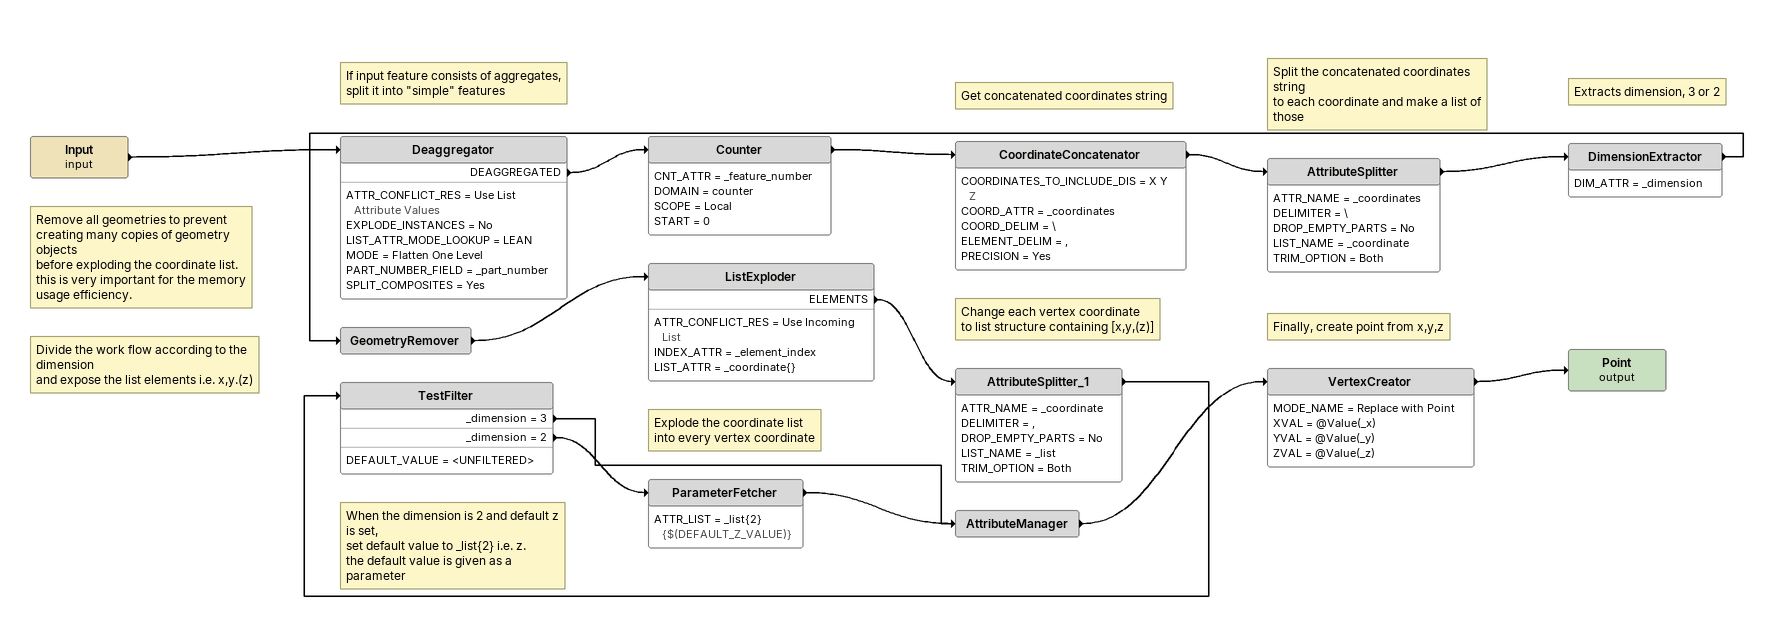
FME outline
Input (input)
    -> Deaggregator
Note: If input feature consists of aggregates, / split it into "simple" features
Deaggregator
    ATTR_CONFLICT_RES = Use List Attribute Values
    EXPLODE_INSTANCES = No
    LIST_ATTR_MODE_LOOKUP = LEAN
    MODE = Flatten One Level
    PART_NUMBER_FIELD = _part_number
    SPLIT_COMPOSITES = Yes
    DEAGGREGATED -> Counter
Counter
    CNT_ATTR = _feature_number
    DOMAIN = counter
    SCOPE = Local
    START = 0
    -> CoordinateConcatenator
Note: Get concatenated coordinates string
CoordinateConcatenator
    COORDINATES_TO_INCLUDE_DIS = X Y Z
    COORD_ATTR = _coordinates
    COORD_DELIM = \
    ELEMENT_DELIM = ,
    PRECISION = Yes
    -> AttributeSplitter
Note: Split the concatenated coordinates string / to each coordinate and make a list of those
AttributeSplitter
    ATTR_NAME = _coordinates
    DELIMITER = \
    DROP_EMPTY_PARTS = No
    LIST_NAME = _coordinate
    TRIM_OPTION = Both
    -> DimensionExtractor
Note: Extracts dimension, 3 or 2
DimensionExtractor
    DIM_ATTR = _dimension
    -> GeometryRemover
Note: Remove all geometries to prevent / creating many copies of geometry objects / before exploding the coordinate list. / this is very important for the memory usage efficiency.
GeometryRemover
    -> ListExploder
Note: Explode the coordinate list / into every vertex coordinate
ListExploder
    ATTR_CONFLICT_RES = Use Incoming List
    INDEX_ATTR = _element_index
    LIST_ATTR = _coordinate{}
    ELEMENTS -> AttributeSplitter_1
Note: Change each vertex coordinate / to list structure containing [x,y,(z)]
AttributeSplitter_1
    ATTR_NAME = _coordinate
    DELIMITER = ,
    DROP_EMPTY_PARTS = No
    LIST_NAME = _list
    TRIM_OPTION = Both
    -> TestFilter
Note: Divide the work flow according to the dimension / and expose the list elements i.e. x,y.(z)
TestFilter
    DEFAULT_VALUE = <UNFILTERED>
    _dimension = 3 -> AttributeManager
    _dimension = 2 -> ParameterFetcher
Note: When the dimension is 2 and default z is set, / set default value to _list{2} i.e. z. / the default value is given as a parameter
ParameterFetcher
    ATTR_LIST = _list{2} {$(DEFAULT_Z_VALUE)}
    -> AttributeManager
AttributeManager
    -> VertexCreator
Note: Finally, create point from x,y,z
VertexCreator
    MODE_NAME = Replace with Point
    XVAL = @Value(_x)
    YVAL = @Value(_y)
    ZVAL = @Value(_z)
    -> Point (output)
Point (output)
